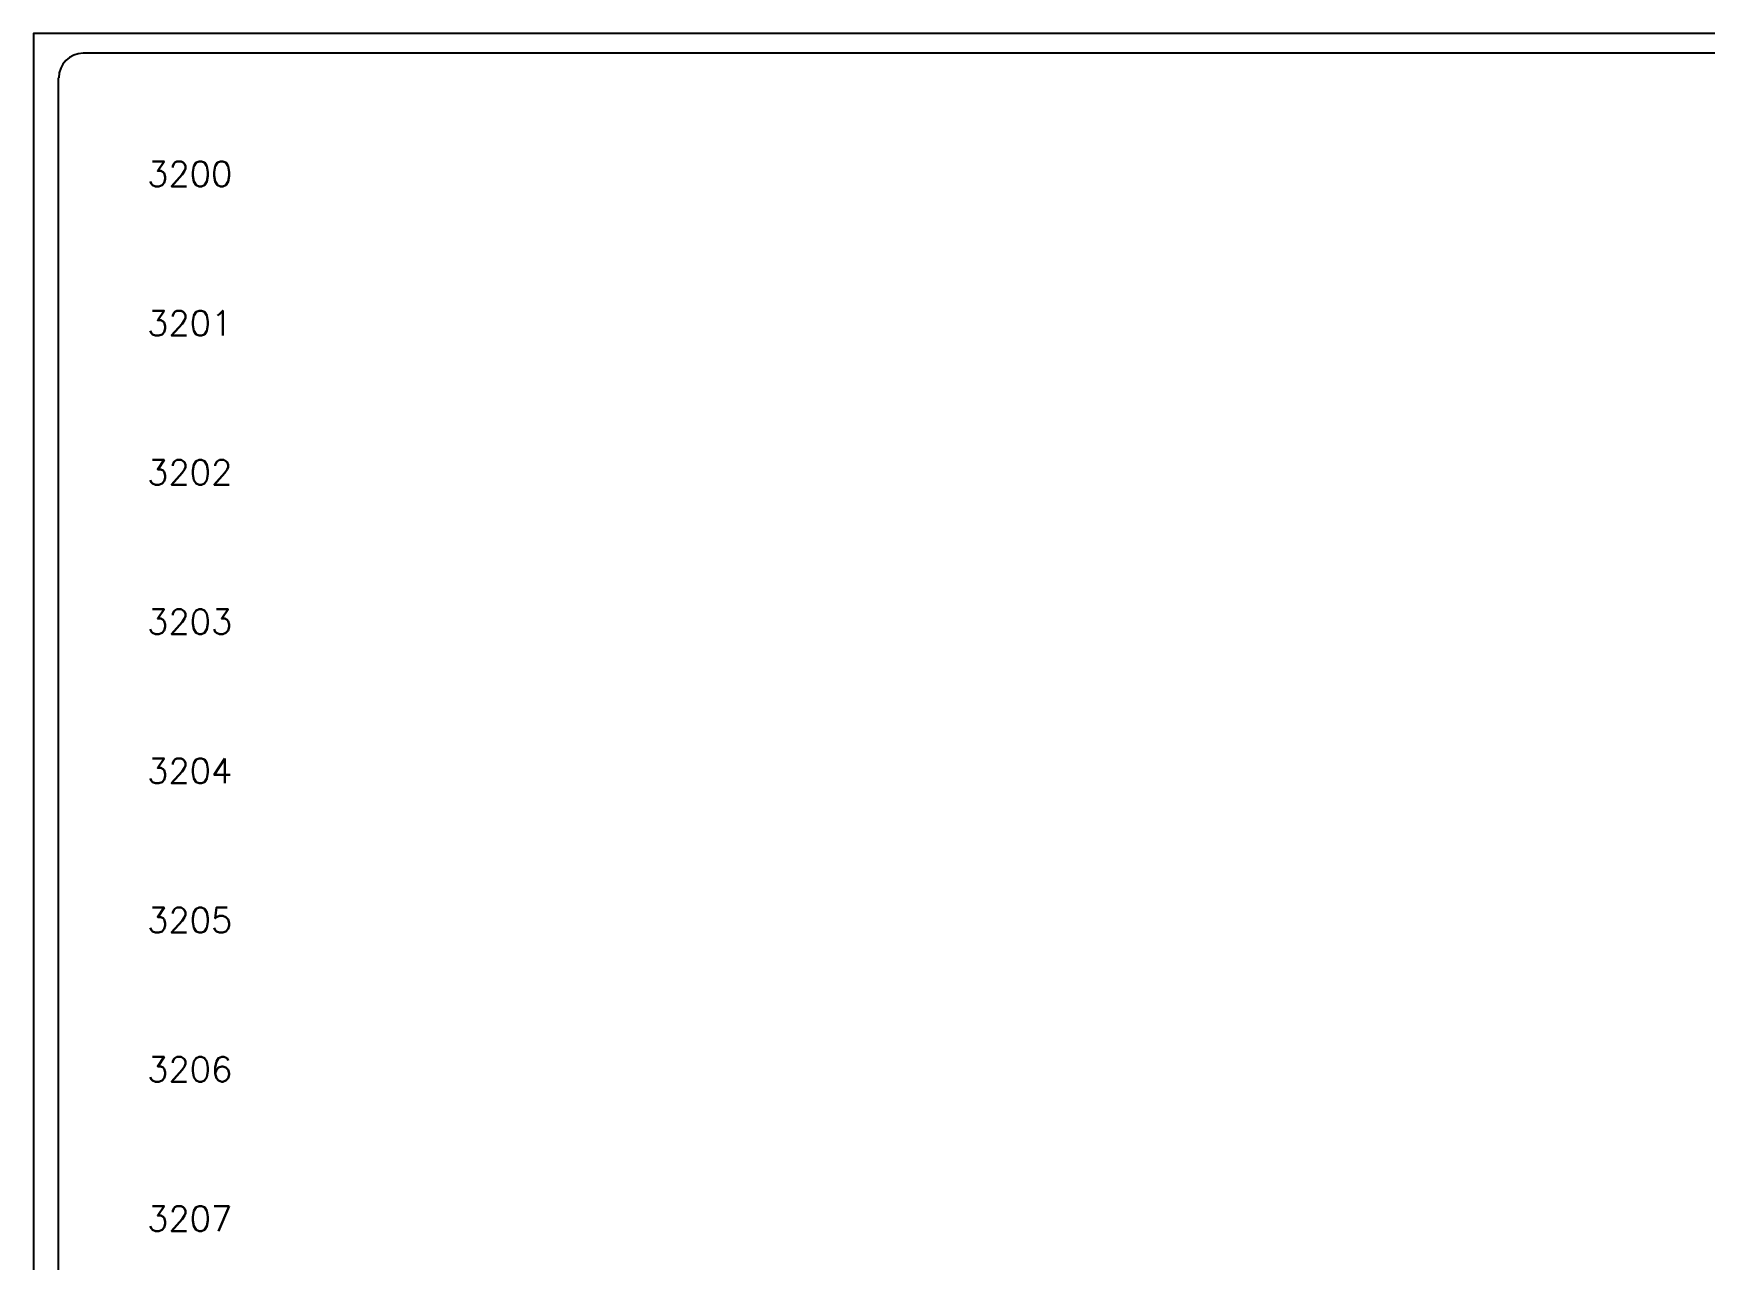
# Model space of a CAD drawing. Header units: inches. Extents: x 0 to 56, y -0.1 to 35.9.
# Drawn here: x 0 to 13.74, y 25.82 to 35.9 of the extents above; entities that cross this region are included whole.
import ezdxf
from ezdxf.enums import TextEntityAlignment as Align

# ---------------------------------------------------------------- set-up
doc = ezdxf.new("R2010")
doc.units = ezdxf.units.IN
doc.header["$MEASUREMENT"] = 0
doc.styles.add('Fields', font='simplex.shx', dxfattribs={"height": 0.185})
doc.styles.add('WD', font='romans.shx', dxfattribs={"height": 0.185})

# ---------------------------------------------------------------- blocks, each defined once
blk = doc.blocks.new('RG_Master_Ver_4_2_2')
at = {"color": 3}
for p, q in [((34.0276, 21.856), (0.25, 21.856)), ((0.125, 21.7336), (0.125, 0.1939))]:
    blk.add_line(p, q, dxfattribs=at)
blk.add_lwpolyline([(0, -0.044), (34.25, -0.044), (34.25, 21.956), (0, 21.956)], close=True, dxfattribs=at)
blk.add_arc((0.25, 21.7336), 0.1224, 90, 180, dxfattribs=at)
at = {"style": 'Fields'}
for tag, p in [('DESCRIPTION_3', (13.1158, 1.307)), ('DRN_3', (15.4724, 1.307)), ('CHK_3', (16.5293, 1.307)), ('APP_3', (17.5522, 1.307)), ('DATE_3', (18.8294, 1.307)), ('DRAWING_DESC', (32.2295, 1.2455)), ('CUSTOMER', (28.9966, 1.2135)), ('DESCRIPTION_2', (13.1158, 0.9513)), ('DRN_2', (15.4724, 0.9513)), ('CHK_2', (16.5293, 0.9513)), ('APP_2', (17.5522, 0.9513)), ('DATE_2', (18.8294, 0.9513)), ('SIZE', (30.7145, 0.8944)), ('DRAWING_#', (32.125, 0.8944)), ('REV', (33.5429, 0.8944)), ('DESCRIPTION_1', (13.1158, 0.5956)), ('DRN_1', (15.4724, 0.5956)), ('CHK_1', (16.5293, 0.5956)), ('APP_1', (17.5522, 0.5956)), ('DATE_1', (18.8294, 0.5956)), ('PROJECT_#', (28.9813, 0.5809)), ('DRN_BY', (30.875, 0.5245)), ('CHK_BY', (31.7615, 0.5245)), ('APP_BY', (32.75, 0.5245)), ('SCALE', (33.6518, 0.5245)), ('PROJECT_NAME', (29.021, 0.1759)), ('SHEETNUM', (32.7527, 0.1759)), ('TTL_SHTS', (33.5471, 0.1759))]:
    blk.add_attdef(tag, text='', height=0.125, dxfattribs=at).set_placement(p, align=Align.CENTER)
at = {"style": 'Fields', "flags": 9}
blk.add_attdef('WD_TB', (9.9529, 0.1939), '', height=0.0638, dxfattribs=at)
blk = doc.blocks.new('WD_MLRH')
at = {"style": 'WD'}
blk.add_attdef('RUNGFIRST', text='', height=0.125, dxfattribs=at).set_placement((-0.25, 0), align=Align.MIDDLE_RIGHT)
at = {"style": 'WD', "flags": 1}
for tag, p in [('RUNGHORV', (-0.25, -0.1267)), ('RUNGINC', (-0.25, -0.1625)), ('RUNGDIST', (-0.25, -0.2)), ('RUNGCNT', (-0.25, -0.2375)), ('WIRE-START', (-0.25, -0.356)), ('WIREMODE', (-0.25, -0.281)), ('WIREFMT', (-0.25, -0.3214)), ('WIRE-GSUF', (-0.25, -0.3964)), ('PH3SPACE', (-0.25, -0.4369))]:
    blk.add_attdef(tag, text='', height=0.025, dxfattribs=at).set_placement(p, align=Align.RIGHT)

msp = doc.modelspace()

# ---------------------------------------------------------------- block references
at = {"xscale": 1.635036496350365, "yscale": 1.635036496350365, "zscale": 1.635036496350365}
msp.add_blockref('RG_Master_Ver_4_2_2', (0, 0), dxfattribs=at)
msp.add_blockref('WD_MLRH', (2.0438, 34.74453), dxfattribs=at).add_auto_attribs({'RUNGFIRST': '3200'})

# ---------------------------------------------------------------- texts
at = {"style": 'WD'}
for s, p in [('3201', (1.63504, 33.51825)), ('3202', (1.63504, 32.29197)), ('3203', (1.63504, 31.06569)), ('3204', (1.63504, 29.83942)), ('3205', (1.63504, 28.61314)), ('3206', (1.63504, 27.38686)), ('3207', (1.63504, 26.16058))]:
    msp.add_text(s, height=0.20438, dxfattribs=at).set_placement(p, align=Align.MIDDLE_RIGHT)

doc.saveas('drawing.dxf')
